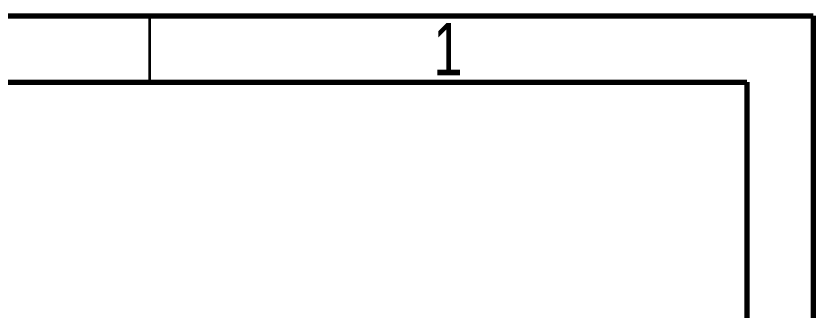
# Model space of a CAD drawing. Header units: millimetres. Extents: x 75 to 2075, y 25 to 1460.
# Drawn here: x 1774.5 to 2075, y 1348.9 to 1460 of the extents above; entities that cross this region are included whole.
import ezdxf

# ---------------------------------------------------------------- set-up
doc = ezdxf.new("R2010")
doc.units = ezdxf.units.MM
doc.header["$LTSCALE"] = 5
doc.styles.add('SLDTEXTSTYLE1', font='TXT', dxfattribs={"width": 0.75})

msp = doc.modelspace()

# ---------------------------------------------------------------- linework, layer by layer
at = {"color": 7, "linetype": 'Continuous', "lineweight": 70}
for p, q in [((75, 1460), (2075, 1460)), ((2075, 1460), (2075, 25)), ((100, 1435), (2050, 1435)), ((2050, 1435), (2050, 50))]:
    msp.add_line(p, q, dxfattribs=at)
at = {"color": 7, "linetype": 'Continuous', "lineweight": 35}
msp.add_line((1825, 1435), (1825, 1460), dxfattribs=at)

# ---------------------------------------------------------------- texts
at = {"color": 7, "linetype": 'Continuous', "lineweight": 0, "insert": (1937.3, 1457.387), "char_height": 19.844, "attachment_point": 2, "style": 'SLDTEXTSTYLE1'}
msp.add_mtext('1', dxfattribs=at)

doc.saveas('drawing.dxf')
